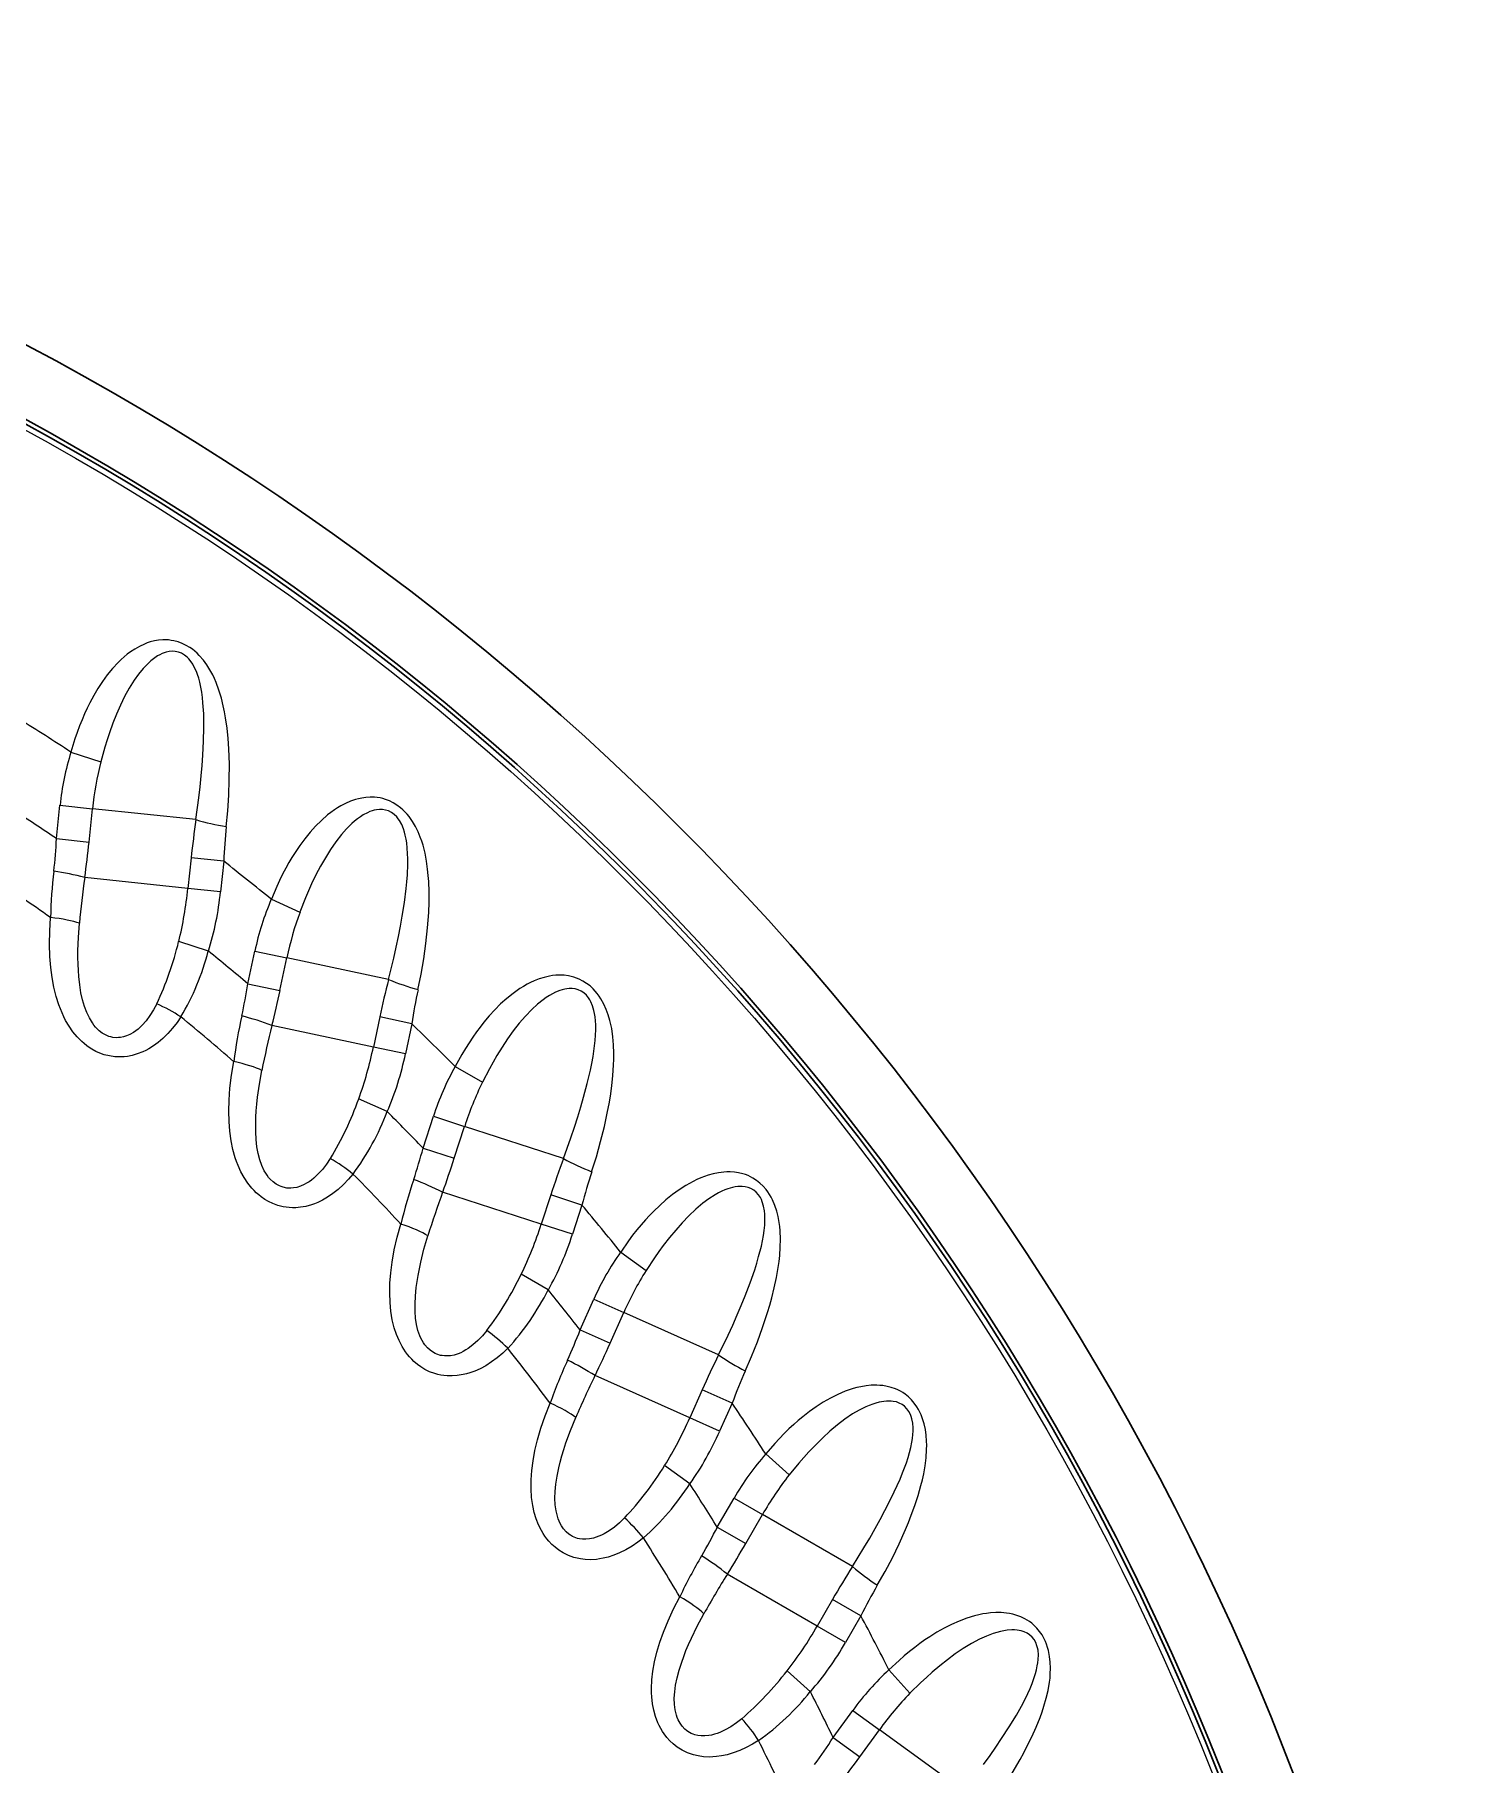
# Model space of a CAD drawing. Extents: x 0 to 297, y 0 to 535.
# Drawn here: x 174.02 to 191.98, y 513.21 to 534.83 of the extents above; entities that cross this region are included whole.
import ezdxf

# ---------------------------------------------------------------- set-up
doc = ezdxf.new("R2010")
doc.units = 0

msp = doc.modelspace()

# ---------------------------------------------------------------- linework, layer by layer
at = {"color": 7, "lineweight": 13, "ltscale": 0.009814}
for p, q in [((174.474, 525.863), (174.847, 525.742)), ((179.28, 521.932), (179.62, 521.736)), ((181.349, 519.612), (181.666, 519.381)), ((184.705, 514.388), (184.967, 514.097))]:
    msp.add_line(p, q, dxfattribs=at)
at = {"color": 7, "lineweight": 13, "ltscale": 0.010461}
for p, q in [((174.293, 524.782), (174.336, 525.198)), ((174.7, 524.739), (174.744, 525.155)), ((176.687, 522.967), (176.774, 523.376)), ((177.088, 522.882), (177.175, 523.291)), ((179.268, 520.786), (179.397, 521.183)), ((182.913, 515.969), (183.123, 516.331))]:
    msp.add_line(p, q, dxfattribs=at)
at = {"color": 7, "lineweight": 13, "ltscale": 0.010249}
for p, q in [((174.336, 525.198), (174.744, 525.155)), ((174.293, 524.782), (174.7, 524.739)), ((176.384, 524.498), (175.976, 524.541)), ((176.774, 523.376), (177.175, 523.291)), ((176.687, 522.967), (177.088, 522.882)), ((178.657, 522.091), (178.256, 522.176)), ((179.007, 521.31), (179.397, 521.183)), ((178.878, 520.912), (179.268, 520.786)), ((180.865, 520.2), (180.475, 520.327)), ((180.746, 519.835), (180.356, 519.961)), ((181.012, 519.022), (181.387, 518.855)), ((180.842, 518.639), (181.217, 518.473)), ((182.744, 517.724), (182.369, 517.89)), ((182.558, 516.174), (182.913, 515.969)), ((184.161, 514.732), (183.806, 514.937)), ((184.253, 513.881), (184.585, 513.64)), ((184.007, 513.542), (184.339, 513.301))]:
    msp.add_line(p, q, dxfattribs=at)
at = {"color": 7, "lineweight": 13, "ltscale": 0.032487}
for p, q in [((176.036, 525.019), (174.744, 525.155)), ((178.446, 523.021), (177.175, 523.291)), ((182.574, 518.326), (181.387, 518.855))]:
    msp.add_line(p, q, dxfattribs=at)
at = {"color": 7, "lineweight": 13, "ltscale": 0.009606}
for p, q in [((175.976, 524.541), (175.936, 524.159)), ((178.737, 522.467), (178.657, 522.091)), ((184.354, 515.064), (184.161, 514.732))]:
    msp.add_line(p, q, dxfattribs=at)
at = {"color": 7, "lineweight": 13, "ltscale": 0.009608}
for p, q in [((176.384, 524.498), (176.344, 524.116)), ((178.336, 522.552), (178.256, 522.176)), ((183.999, 515.269), (183.806, 514.937))]:
    msp.add_line(p, q, dxfattribs=at)
at = {"color": 7, "lineweight": 13, "ltscale": 0.032425}
for p, q in [((175.936, 524.159), (174.646, 524.295)), ((178.256, 522.176), (176.987, 522.446)), ((180.356, 519.961), (179.122, 520.362)), ((182.213, 517.539), (181.028, 518.067)), ((183.806, 514.937), (182.683, 515.585))]:
    msp.add_line(p, q, dxfattribs=at)
at = {"color": 7, "lineweight": 13, "ltscale": 0.01025}
for p, q in [((176.344, 524.116), (175.936, 524.159)), ((178.737, 522.467), (178.336, 522.552)), ((182.587, 517.373), (182.213, 517.539)), ((182.768, 516.536), (183.123, 516.331)), ((184.354, 515.064), (183.999, 515.269))]:
    msp.add_line(p, q, dxfattribs=at)
at = {"color": 7, "lineweight": 13, "ltscale": 0.009813}
for p, q in [((176.98, 524.024), (177.338, 523.864)), ((183.164, 517.088), (183.455, 516.826))]:
    msp.add_line(p, q, dxfattribs=at)
at = {"color": 7, "lineweight": 13, "ltscale": 0.009748}
for p, q in [((176.192, 523.375), (175.821, 523.494)), ((178.429, 521.369), (178.072, 521.527)), ((180.444, 519.141), (180.105, 519.335)), ((182.214, 516.714), (181.898, 516.943))]:
    msp.add_line(p, q, dxfattribs=at)
at = {"color": 7, "lineweight": 13, "ltscale": 0.010462}
for p, q in [((178.878, 520.912), (179.007, 521.31)), ((180.842, 518.639), (181.012, 519.022)), ((181.217, 518.473), (181.387, 518.855)), ((182.558, 516.174), (182.768, 516.536)), ((184.007, 513.542), (184.253, 513.881)), ((184.339, 513.301), (184.585, 513.64))]:
    msp.add_line(p, q, dxfattribs=at)
at = {"color": 7, "lineweight": 13, "ltscale": 0.032486}
for p, q in [((180.633, 520.782), (179.397, 521.183)), ((184.248, 515.682), (183.123, 516.331))]:
    msp.add_line(p, q, dxfattribs=at)
at = {"color": 7, "lineweight": 13, "ltscale": 0.009607}
for p, q in [((180.475, 520.327), (180.356, 519.961)), ((180.865, 520.2), (180.746, 519.835)), ((182.369, 517.89), (182.213, 517.539)), ((182.744, 517.724), (182.587, 517.373))]:
    msp.add_line(p, q, dxfattribs=at)
at = {"color": 7, "lineweight": 13, "ltscale": 0.009749}
msp.add_line((183.722, 514.116), (183.431, 514.376), dxfattribs=at)
at = {"color": 7, "lineweight": 13, "ltscale": 0.032488}
msp.add_line((185.636, 512.876), (184.585, 513.64), dxfattribs=at)
at = {"color": 7, "lineweight": 13}
for points in [[(176.416, 524.931), (176.435, 525.127), (176.448, 525.323), (176.454, 525.517), (176.455, 525.711), (176.452, 525.807), (176.448, 525.904), (176.439, 526.033), (176.426, 526.162), (176.408, 526.291), (176.395, 526.365), (176.379, 526.44), (176.355, 526.538), (176.325, 526.636), (176.29, 526.733), (176.269, 526.782), (176.246, 526.83), (176.212, 526.893), (176.173, 526.955), (176.13, 527.014), (176.079, 527.071), (176.051, 527.099), (176.021, 527.125), (175.992, 527.149), (175.961, 527.17), (175.914, 527.198), (175.865, 527.222), (175.814, 527.241), (175.762, 527.254), (175.728, 527.26), (175.693, 527.265), (175.659, 527.266), (175.624, 527.266), (175.57, 527.262), (175.517, 527.253), (175.466, 527.24), (175.428, 527.228), (175.392, 527.213), (175.331, 527.185), (175.273, 527.152), (175.217, 527.115), (175.178, 527.086), (175.141, 527.056), (175.101, 527.021), (175.063, 526.984), (174.993, 526.909), (174.928, 526.83), (174.867, 526.746), (174.811, 526.659), (174.758, 526.57), (174.709, 526.478), (174.676, 526.411), (174.645, 526.343), (174.612, 526.267), (174.582, 526.19), (174.552, 526.109), (174.524, 526.028), (174.474, 525.863)], [(176.036, 525.019), (176.074, 525.29), (176.09, 525.429), (176.104, 525.567), (176.115, 525.696), (176.124, 525.823), (176.133, 525.998), (176.137, 526.171), (176.136, 526.257), (176.134, 526.343), (176.125, 526.478), (176.118, 526.545), (176.109, 526.611), (176.098, 526.676), (176.084, 526.739), (176.071, 526.787), (176.056, 526.833), (176.042, 526.872), (176.025, 526.909), (175.997, 526.961), (175.964, 527.009), (175.946, 527.031), (175.926, 527.051), (175.892, 527.077), (175.856, 527.099), (175.818, 527.114), (175.778, 527.122), (175.74, 527.124), (175.702, 527.121), (175.664, 527.113), (175.638, 527.105), (175.614, 527.095), (175.584, 527.081), (175.556, 527.065), (175.505, 527.031), (175.473, 527.005), (175.442, 526.977), (175.408, 526.944), (175.376, 526.909), (175.318, 526.838), (175.263, 526.761), (175.202, 526.663), (175.145, 526.558), (175.092, 526.45), (175.043, 526.338), (174.997, 526.224), (174.955, 526.106), (174.926, 526.017), (174.898, 525.926), (174.847, 525.742)], [(178.814, 522.893), (178.853, 523.087), (178.886, 523.28), (178.913, 523.472), (178.934, 523.665), (178.942, 523.761), (178.948, 523.858), (178.952, 523.987), (178.953, 524.117), (178.948, 524.247), (178.943, 524.322), (178.935, 524.398), (178.921, 524.498), (178.902, 524.599), (178.877, 524.699), (178.861, 524.749), (178.843, 524.8), (178.816, 524.866), (178.784, 524.932), (178.747, 524.995), (178.703, 525.057), (178.678, 525.088), (178.651, 525.117), (178.624, 525.143), (178.595, 525.168), (178.551, 525.201), (178.505, 525.23), (178.457, 525.253), (178.407, 525.272), (178.373, 525.282), (178.339, 525.29), (178.305, 525.295), (178.271, 525.299), (178.217, 525.3), (178.163, 525.297), (178.111, 525.289), (178.072, 525.281), (178.034, 525.271), (177.97, 525.249), (177.909, 525.222), (177.849, 525.191), (177.808, 525.166), (177.768, 525.14), (177.725, 525.109), (177.683, 525.077), (177.606, 525.01), (177.533, 524.937), (177.464, 524.861), (177.398, 524.78), (177.336, 524.697), (177.278, 524.61), (177.238, 524.547), (177.2, 524.483), (177.16, 524.411), (177.121, 524.338), (177.083, 524.26), (177.047, 524.182), (176.98, 524.024)], [(178.446, 523.021), (178.511, 523.287), (178.542, 523.423), (178.57, 523.559), (178.595, 523.685), (178.617, 523.811), (178.644, 523.984), (178.666, 524.156), (178.674, 524.242), (178.681, 524.327), (178.686, 524.463), (178.686, 524.53), (178.684, 524.596), (178.68, 524.662), (178.673, 524.727), (178.665, 524.775), (178.655, 524.823), (178.645, 524.863), (178.632, 524.902), (178.61, 524.957), (178.582, 525.008), (178.566, 525.031), (178.548, 525.053), (178.518, 525.083), (178.484, 525.108), (178.447, 525.127), (178.409, 525.139), (178.371, 525.146), (178.332, 525.146), (178.294, 525.142), (178.268, 525.137), (178.242, 525.13), (178.211, 525.119), (178.181, 525.106), (178.128, 525.077), (178.093, 525.055), (178.059, 525.03), (178.022, 525.001), (177.987, 524.97), (177.921, 524.905), (177.859, 524.834), (177.787, 524.743), (177.72, 524.645), (177.656, 524.543), (177.595, 524.437), (177.538, 524.327), (177.484, 524.215), (177.446, 524.129), (177.408, 524.042), (177.338, 523.864)], [(175.848, 522.553), (175.8, 522.482), (175.745, 522.411), (175.685, 522.343), (175.624, 522.283), (175.563, 522.232), (175.505, 522.189), (175.449, 522.155), (175.41, 522.134), (175.372, 522.116), (175.303, 522.089), (175.239, 522.071), (175.18, 522.059), (175.138, 522.054), (175.099, 522.052), (175.061, 522.052), (175.024, 522.054), (174.954, 522.064), (174.888, 522.08), (174.835, 522.099), (174.784, 522.122), (174.736, 522.148), (174.703, 522.169), (174.671, 522.192), (174.639, 522.218), (174.608, 522.245), (174.551, 522.302), (174.499, 522.365), (174.451, 522.435), (174.407, 522.509), (174.384, 522.555), (174.362, 522.602), (174.323, 522.702), (174.289, 522.809), (174.26, 522.923), (174.238, 523.044), (174.221, 523.172), (174.21, 523.308), (174.206, 523.461), (174.208, 523.624), (174.218, 523.795)], [(175.546, 522.716), (175.507, 522.642), (175.462, 522.569), (175.414, 522.504), (175.366, 522.45), (175.339, 522.423), (175.314, 522.4), (175.284, 522.377), (175.257, 522.358), (175.21, 522.332), (175.168, 522.314), (175.129, 522.302), (175.093, 522.295), (175.067, 522.293), (175.043, 522.292), (174.997, 522.297), (174.973, 522.302), (174.949, 522.309), (174.905, 522.327), (174.864, 522.351), (174.827, 522.38), (174.804, 522.401), (174.782, 522.424), (174.761, 522.45), (174.741, 522.478), (174.704, 522.539), (174.672, 522.607), (174.643, 522.682), (174.619, 522.764), (174.599, 522.854), (174.583, 522.952), (174.571, 523.058), (174.566, 523.133), (174.562, 523.212), (174.561, 523.295), (174.561, 523.382), (174.567, 523.546), (174.58, 523.723)], [(180.986, 520.616), (181.045, 520.805), (181.098, 520.993), (181.145, 521.182), (181.186, 521.371), (181.204, 521.466), (181.22, 521.562), (181.238, 521.69), (181.252, 521.819), (181.261, 521.948), (181.263, 522.024), (181.264, 522.1), (181.26, 522.202), (181.252, 522.304), (181.237, 522.406), (181.227, 522.458), (181.214, 522.509), (181.194, 522.578), (181.169, 522.647), (181.139, 522.713), (181.101, 522.78), (181.08, 522.813), (181.056, 522.845), (181.032, 522.874), (181.006, 522.902), (180.966, 522.939), (180.923, 522.972), (180.877, 523.001), (180.83, 523.025), (180.797, 523.038), (180.764, 523.05), (180.731, 523.059), (180.697, 523.066), (180.643, 523.073), (180.59, 523.075), (180.537, 523.073), (180.497, 523.069), (180.458, 523.062), (180.393, 523.047), (180.329, 523.027), (180.267, 523.002), (180.223, 522.982), (180.18, 522.96), (180.134, 522.934), (180.089, 522.906), (180.005, 522.847), (179.925, 522.783), (179.848, 522.714), (179.775, 522.641), (179.705, 522.565), (179.637, 522.485), (179.591, 522.426), (179.547, 522.366), (179.499, 522.298), (179.453, 522.23), (179.407, 522.157), (179.363, 522.083), (179.28, 521.932)], [(180.633, 520.782), (180.726, 521.039), (180.771, 521.172), (180.813, 521.304), (180.85, 521.427), (180.886, 521.55), (180.931, 521.719), (180.97, 521.888), (180.988, 521.972), (181.003, 522.056), (181.023, 522.191), (181.03, 522.257), (181.035, 522.323), (181.037, 522.389), (181.037, 522.454), (181.034, 522.504), (181.029, 522.552), (181.023, 522.593), (181.015, 522.633), (180.998, 522.69), (180.976, 522.743), (180.962, 522.768), (180.947, 522.792), (180.92, 522.825), (180.889, 522.853), (180.855, 522.876), (180.818, 522.893), (180.781, 522.903), (180.742, 522.907), (180.704, 522.907), (180.677, 522.905), (180.651, 522.9), (180.619, 522.893), (180.588, 522.883), (180.532, 522.86), (180.495, 522.842), (180.458, 522.821), (180.419, 522.796), (180.38, 522.768), (180.308, 522.71), (180.239, 522.647), (180.158, 522.563), (180.081, 522.473), (180.006, 522.378), (179.935, 522.279), (179.867, 522.176), (179.802, 522.07), (179.754, 521.988), (179.708, 521.905), (179.62, 521.736)], [(178.001, 520.588), (177.945, 520.522), (177.883, 520.457), (177.817, 520.396), (177.749, 520.343), (177.684, 520.298), (177.621, 520.262), (177.562, 520.234), (177.521, 520.217), (177.482, 520.203), (177.41, 520.183), (177.345, 520.172), (177.285, 520.167), (177.243, 520.166), (177.203, 520.168), (177.165, 520.172), (177.129, 520.178), (177.06, 520.195), (176.997, 520.218), (176.945, 520.243), (176.898, 520.271), (176.853, 520.302), (176.822, 520.326), (176.792, 520.352), (176.763, 520.381), (176.735, 520.411), (176.684, 520.474), (176.639, 520.543), (176.599, 520.616), (176.563, 520.695), (176.545, 520.743), (176.528, 520.792), (176.499, 520.896), (176.476, 521.005), (176.46, 521.122), (176.451, 521.245), (176.447, 521.374), (176.451, 521.51), (176.462, 521.663), (176.482, 521.824), (176.51, 521.993)], [(177.717, 520.782), (177.67, 520.712), (177.618, 520.645), (177.563, 520.585), (177.51, 520.536), (177.481, 520.512), (177.453, 520.492), (177.421, 520.472), (177.392, 520.456), (177.343, 520.435), (177.299, 520.421), (177.259, 520.414), (177.223, 520.411), (177.197, 520.411), (177.173, 520.413), (177.128, 520.422), (177.104, 520.43), (177.081, 520.439), (177.039, 520.462), (177.001, 520.49), (176.967, 520.523), (176.946, 520.546), (176.927, 520.572), (176.909, 520.6), (176.892, 520.629), (176.861, 520.693), (176.836, 520.764), (176.816, 520.843), (176.8, 520.927), (176.79, 521.018), (176.784, 521.117), (176.784, 521.224), (176.786, 521.299), (176.791, 521.378), (176.798, 521.461), (176.807, 521.547), (176.83, 521.71), (176.861, 521.884)], [(182.908, 518.125), (182.986, 518.306), (183.059, 518.488), (183.125, 518.671), (183.186, 518.855), (183.213, 518.947), (183.239, 519.041), (183.27, 519.166), (183.298, 519.293), (183.32, 519.421), (183.331, 519.496), (183.339, 519.571), (183.346, 519.673), (183.348, 519.775), (183.344, 519.878), (183.34, 519.931), (183.333, 519.984), (183.32, 520.055), (183.302, 520.125), (183.279, 520.194), (183.249, 520.265), (183.231, 520.3), (183.21, 520.334), (183.189, 520.366), (183.167, 520.396), (183.131, 520.437), (183.091, 520.474), (183.049, 520.508), (183.004, 520.537), (182.973, 520.553), (182.942, 520.568), (182.909, 520.581), (182.876, 520.591), (182.824, 520.604), (182.771, 520.611), (182.718, 520.615), (182.678, 520.615), (182.639, 520.613), (182.572, 520.604), (182.507, 520.591), (182.442, 520.573), (182.396, 520.557), (182.351, 520.54), (182.303, 520.519), (182.255, 520.496), (182.166, 520.446), (182.079, 520.391), (181.996, 520.33), (181.915, 520.265), (181.837, 520.196), (181.762, 520.124), (181.71, 520.07), (181.659, 520.015), (181.605, 519.953), (181.552, 519.89), (181.499, 519.822), (181.447, 519.753), (181.349, 519.612)], [(182.574, 518.326), (182.693, 518.573), (182.752, 518.7), (182.808, 518.827), (182.858, 518.945), (182.906, 519.064), (182.968, 519.228), (183.025, 519.391), (183.051, 519.473), (183.075, 519.555), (183.109, 519.687), (183.123, 519.752), (183.135, 519.818), (183.144, 519.883), (183.151, 519.948), (183.153, 519.997), (183.153, 520.046), (183.152, 520.087), (183.147, 520.128), (183.137, 520.186), (183.12, 520.241), (183.109, 520.268), (183.096, 520.293), (183.073, 520.328), (183.045, 520.36), (183.014, 520.386), (182.978, 520.406), (182.943, 520.42), (182.905, 520.429), (182.867, 520.433), (182.84, 520.433), (182.813, 520.432), (182.781, 520.427), (182.749, 520.421), (182.691, 520.404), (182.652, 520.389), (182.614, 520.372), (182.572, 520.351), (182.53, 520.328), (182.453, 520.278), (182.377, 520.222), (182.288, 520.147), (182.201, 520.066), (182.118, 519.979), (182.037, 519.888), (181.958, 519.793), (181.882, 519.694), (181.826, 519.618), (181.772, 519.541), (181.666, 519.381)], [(179.936, 518.409), (179.874, 518.349), (179.805, 518.291), (179.733, 518.238), (179.661, 518.191), (179.591, 518.154), (179.525, 518.124), (179.463, 518.102), (179.42, 518.09), (179.38, 518.08), (179.306, 518.068), (179.24, 518.064), (179.18, 518.065), (179.138, 518.069), (179.099, 518.075), (179.061, 518.083), (179.026, 518.092), (178.96, 518.116), (178.899, 518.146), (178.85, 518.176), (178.806, 518.208), (178.764, 518.244), (178.736, 518.272), (178.709, 518.301), (178.683, 518.332), (178.659, 518.365), (178.615, 518.433), (178.577, 518.506), (178.545, 518.583), (178.517, 518.666), (178.504, 518.715), (178.493, 518.766), (178.475, 518.872), (178.464, 518.983), (178.46, 519.101), (178.463, 519.224), (178.473, 519.353), (178.491, 519.488), (178.518, 519.639), (178.554, 519.797), (178.6, 519.962)], [(179.674, 518.631), (179.62, 518.567), (179.561, 518.505), (179.501, 518.451), (179.443, 518.408), (179.411, 518.388), (179.381, 518.371), (179.348, 518.354), (179.317, 518.341), (179.266, 518.325), (179.221, 518.316), (179.18, 518.313), (179.144, 518.314), (179.118, 518.317), (179.094, 518.321), (179.051, 518.335), (179.027, 518.345), (179.006, 518.357), (178.966, 518.384), (178.932, 518.416), (178.901, 518.452), (178.883, 518.478), (178.867, 518.505), (178.851, 518.534), (178.837, 518.566), (178.814, 518.633), (178.796, 518.706), (178.784, 518.786), (178.778, 518.871), (178.777, 518.963), (178.781, 519.062), (178.792, 519.169), (178.802, 519.243), (178.815, 519.32), (178.831, 519.402), (178.849, 519.488), (178.889, 519.647), (178.938, 519.817)], [(184.559, 515.446), (184.656, 515.618), (184.747, 515.791), (184.832, 515.966), (184.911, 516.143), (184.949, 516.232), (184.984, 516.322), (185.028, 516.444), (185.069, 516.567), (185.104, 516.692), (185.123, 516.765), (185.139, 516.84), (185.157, 516.94), (185.169, 517.041), (185.176, 517.144), (185.177, 517.197), (185.176, 517.25), (185.17, 517.322), (185.16, 517.394), (185.144, 517.466), (185.122, 517.539), (185.107, 517.576), (185.091, 517.612), (185.073, 517.645), (185.054, 517.678), (185.022, 517.722), (184.987, 517.764), (184.948, 517.801), (184.907, 517.835), (184.878, 517.855), (184.848, 517.872), (184.817, 517.888), (184.785, 517.902), (184.734, 517.92), (184.683, 517.933), (184.63, 517.942), (184.591, 517.946), (184.551, 517.948), (184.484, 517.947), (184.418, 517.941), (184.351, 517.929), (184.304, 517.919), (184.258, 517.906), (184.207, 517.89), (184.158, 517.872), (184.064, 517.832), (183.972, 517.786), (183.882, 517.735), (183.795, 517.679), (183.711, 517.618), (183.628, 517.554), (183.571, 517.506), (183.515, 517.457), (183.454, 517.401), (183.395, 517.343), (183.335, 517.281), (183.276, 517.218), (183.164, 517.088)], [(181.633, 516.039), (181.565, 515.986), (181.491, 515.936), (181.413, 515.89), (181.336, 515.852), (181.263, 515.822), (181.194, 515.799), (181.131, 515.784), (181.086, 515.776), (181.045, 515.77), (180.971, 515.766), (180.905, 515.769), (180.845, 515.776), (180.804, 515.784), (180.765, 515.794), (180.729, 515.806), (180.695, 515.82), (180.631, 515.85), (180.574, 515.886), (180.529, 515.921), (180.488, 515.958), (180.451, 515.998), (180.425, 516.028), (180.402, 516.06), (180.379, 516.094), (180.358, 516.129), (180.322, 516.201), (180.292, 516.278), (180.267, 516.358), (180.249, 516.443), (180.241, 516.493), (180.235, 516.545), (180.228, 516.652), (180.229, 516.764), (180.237, 516.882), (180.253, 517.004), (180.277, 517.131), (180.309, 517.263), (180.352, 517.411), (180.404, 517.564), (180.467, 517.724)], [(184.248, 515.682), (184.392, 515.914), (184.464, 516.034), (184.533, 516.155), (184.595, 516.268), (184.655, 516.38), (184.734, 516.536), (184.808, 516.693), (184.843, 516.772), (184.875, 516.851), (184.922, 516.978), (184.943, 517.042), (184.962, 517.106), (184.978, 517.17), (184.991, 517.234), (184.999, 517.282), (185.004, 517.331), (185.006, 517.372), (185.006, 517.413), (185.002, 517.472), (184.991, 517.529), (184.983, 517.556), (184.973, 517.582), (184.954, 517.62), (184.929, 517.654), (184.9, 517.684), (184.868, 517.708), (184.833, 517.725), (184.797, 517.738), (184.759, 517.746), (184.733, 517.749), (184.706, 517.75), (184.673, 517.749), (184.641, 517.746), (184.581, 517.735), (184.541, 517.725), (184.501, 517.712), (184.457, 517.696), (184.414, 517.677), (184.331, 517.635), (184.25, 517.588), (184.154, 517.522), (184.059, 517.451), (183.967, 517.373), (183.877, 517.291), (183.789, 517.204), (183.703, 517.114), (183.639, 517.044), (183.577, 516.973), (183.455, 516.826)], [(181.396, 516.288), (181.336, 516.229), (181.27, 516.174), (181.204, 516.127), (181.142, 516.09), (181.109, 516.073), (181.077, 516.059), (181.042, 516.046), (181.01, 516.037), (180.958, 516.026), (180.912, 516.022), (180.871, 516.023), (180.835, 516.028), (180.81, 516.033), (180.787, 516.04), (180.745, 516.058), (180.723, 516.071), (180.702, 516.085), (180.666, 516.116), (180.635, 516.151), (180.608, 516.19), (180.593, 516.218), (180.58, 516.246), (180.567, 516.278), (180.557, 516.31), (180.541, 516.379), (180.531, 516.454), (180.527, 516.534), (180.529, 516.62), (180.538, 516.712), (180.553, 516.81), (180.575, 516.914), (180.593, 516.987), (180.614, 517.063), (180.638, 517.143), (180.665, 517.226), (180.721, 517.38), (180.788, 517.544)], [(183.073, 513.505), (182.999, 513.46), (182.92, 513.417), (182.839, 513.38), (182.758, 513.35), (182.682, 513.328), (182.611, 513.312), (182.547, 513.304), (182.502, 513.3), (182.46, 513.299), (182.386, 513.303), (182.32, 513.312), (182.262, 513.326), (182.222, 513.338), (182.184, 513.352), (182.15, 513.368), (182.117, 513.385), (182.057, 513.422), (182.004, 513.464), (181.963, 513.503), (181.926, 513.544), (181.893, 513.587), (181.871, 513.62), (181.85, 513.654), (181.832, 513.691), (181.814, 513.728), (181.786, 513.804), (181.764, 513.883), (181.748, 513.965), (181.739, 514.052), (181.736, 514.102), (181.735, 514.155), (181.74, 514.262), (181.752, 514.373), (181.773, 514.489), (181.802, 514.609), (181.839, 514.733), (181.884, 514.861), (181.942, 515.003), (182.01, 515.15), (182.089, 515.302)], [(182.863, 513.777), (182.797, 513.725), (182.727, 513.677), (182.656, 513.637), (182.59, 513.607), (182.555, 513.594), (182.522, 513.583), (182.486, 513.574), (182.453, 513.568), (182.4, 513.563), (182.354, 513.563), (182.314, 513.569), (182.278, 513.577), (182.254, 513.585), (182.232, 513.595), (182.191, 513.617), (182.171, 513.632), (182.152, 513.648), (182.119, 513.683), (182.092, 513.721), (182.07, 513.763), (182.057, 513.791), (182.047, 513.821), (182.038, 513.854), (182.031, 513.887), (182.022, 513.957), (182.02, 514.033), (182.025, 514.113), (182.036, 514.198), (182.054, 514.289), (182.079, 514.385), (182.112, 514.486), (182.137, 514.557), (182.166, 514.63), (182.199, 514.707), (182.234, 514.786), (182.306, 514.934), (182.39, 515.09)], [(186.247, 513.098), (186.344, 513.266), (186.39, 513.351), (186.435, 513.437), (186.492, 513.553), (186.545, 513.671), (186.594, 513.792), (186.619, 513.863), (186.643, 513.935), (186.671, 514.033), (186.695, 514.132), (186.712, 514.234), (186.719, 514.286), (186.723, 514.34), (186.725, 514.411), (186.722, 514.484), (186.714, 514.557), (186.699, 514.632), (186.689, 514.67), (186.676, 514.708), (186.662, 514.743), (186.646, 514.777), (186.619, 514.825), (186.589, 514.87), (186.554, 514.911), (186.517, 514.949), (186.49, 514.971), (186.462, 514.992), (186.433, 515.011), (186.403, 515.028), (186.354, 515.052), (186.304, 515.07), (186.253, 515.085), (186.214, 515.093), (186.175, 515.099), (186.108, 515.105), (186.041, 515.105), (185.974, 515.101), (185.926, 515.095), (185.879, 515.088), (185.827, 515.077), (185.775, 515.064), (185.678, 515.034), (185.582, 514.998), (185.487, 514.956), (185.395, 514.91), (185.304, 514.858), (185.216, 514.803), (185.154, 514.762), (185.092, 514.718), (185.027, 514.669), (184.962, 514.618), (184.896, 514.563), (184.831, 514.506), (184.705, 514.388)], [(185.888, 513.205), (185.969, 513.317), (186.043, 513.423), (186.114, 513.529), (186.209, 513.676), (186.299, 513.824), (186.342, 513.899), (186.382, 513.974), (186.442, 514.095), (186.47, 514.157), (186.495, 514.218), (186.518, 514.28), (186.537, 514.342), (186.55, 514.39), (186.56, 514.438), (186.567, 514.478), (186.572, 514.519), (186.573, 514.578), (186.569, 514.636), (186.563, 514.664), (186.556, 514.691), (186.541, 514.731), (186.52, 514.767), (186.494, 514.799), (186.464, 514.826), (186.432, 514.847), (186.397, 514.864), (186.36, 514.876), (186.334, 514.882), (186.308, 514.885), (186.275, 514.888), (186.243, 514.888), (186.182, 514.884), (186.141, 514.878), (186.1, 514.869), (186.055, 514.857), (186.01, 514.843), (185.923, 514.811), (185.838, 514.771), (185.735, 514.717), (185.633, 514.655), (185.534, 514.588), (185.435, 514.515), (185.339, 514.439), (185.244, 514.358), (185.173, 514.295), (185.104, 514.231), (184.967, 514.097)]]:
    msp.add_lwpolyline(points, dxfattribs=at)
at = {"color": 7, "lineweight": 30}
for radius in [33.8, 32.975, 32.925]:
    msp.add_circle((158.177, 501.034), radius, dxfattribs=at)
at = {"color": 7, "lineweight": 13}
msp.add_circle((158.177, 501.034), 32.857, dxfattribs=at)
for centre, radius, start, end in [((158.177, 501.034), 29.699, 56.721, 58.1905), ((177.609, 524.872), 3.288, 162.4557, 174.3125), ((178.783, 524.753), 4.059, 165.8928, 174.3097), ((158.177, 501.034), 28.699, 55.8384, 57.1174), ((187.55, 523.326), 11.637, 171.6352, 174.0076), ((176.921, 527.995), 3.105, 253.441, 260.6382), ((182.266, 524.279), 5.886, 173.6403, 177.8616), ((167.134, 525.169), 7.17, 353.634, 356.9004), ((161.336, 526.144), 13.438, 352.0912, 353.9999), ((158.177, 501.034), 29.699, 50.721, 52.1905), ((158.177, 501.034), 27.845, 54.8242, 56.6076), ((181.247, 523.595), 7.032, 173.6321, 178.37), ((173.667, 520.484), 3.935, 75.584, 81.3436), ((185.74, 522.713), 11.206, 171.8878, 174.831), ((171.216, 524.628), 4.743, 346.1694, 354.3244), ((172.643, 524.482), 3.719, 342.672, 354.3495), ((179.994, 522.71), 3.288, 156.4556, 168.3125), ((181.149, 522.469), 4.058, 159.8928, 168.3097), ((171.91, 524.434), 4.022, 334.7087, 346.4902), ((173.119, 524.173), 3.174, 329.3212, 345.4463), ((158.177, 501.034), 28.699, 49.8384, 51.1174), ((169.607, 524.101), 7.17, 347.634, 350.9004), ((189.718, 520.134), 11.636, 165.6351, 168.0078), ((179.637, 525.888), 3.105, 247.441, 254.6382), ((163.944, 525.676), 13.438, 346.0912, 347.9999), ((184.564, 521.633), 5.886, 167.6403, 171.8616), ((174.794, 520.961), 1.909, 56.4884, 66.8102), ((158.177, 501.034), 27.845, 48.8242, 50.6076), ((183.479, 521.059), 7.032, 167.6321, 172.37), ((175.614, 518.753), 3.94, 69.5932, 75.3455), ((187.855, 519.713), 11.206, 165.8879, 168.831), ((158.177, 501.034), 29.699, 44.721, 46.1905), ((173.612, 523.136), 4.742, 340.1692, 348.3247), ((175.015, 522.842), 3.719, 336.6718, 348.3498), ((182.14, 520.311), 3.288, 150.4556, 162.3125), ((183.264, 519.95), 4.058, 153.8927, 162.3097), ((174.281, 522.87), 4.022, 328.7087, 340.4902), ((175.456, 522.484), 3.174, 323.3212, 339.4463), ((158.177, 501.034), 28.699, 43.8384, 45.1174), ((171.956, 522.78), 7.17, 341.634, 344.9004), ((176.786, 519.115), 1.909, 50.4884, 60.8102), ((158.177, 501.034), 27.845, 42.8242, 44.6076), ((166.488, 524.938), 13.438, 340.0912, 341.9999), ((191.543, 516.732), 11.637, 159.6352, 162.0076), ((182.117, 523.509), 3.105, 241.441, 248.6382), ((186.573, 518.762), 5.886, 161.6403, 165.8616), ((185.434, 518.305), 7.032, 161.6321, 166.37), ((177.37, 516.833), 3.94, 63.5932, 69.3455), ((189.645, 516.509), 11.206, 159.8878, 162.831), ((158.177, 501.034), 29.699, 38.721, 40.1905), ((175.837, 521.401), 4.742, 334.1691, 342.3248), ((177.202, 520.962), 3.719, 330.6717, 342.3498), ((184.024, 517.701), 3.288, 144.4555, 156.3125), ((176.475, 521.068), 4.022, 322.7087, 334.4901), ((185.104, 517.224), 4.058, 147.8927, 156.3097), ((177.603, 520.56), 3.174, 317.3212, 333.4463), ((158.177, 501.034), 28.699, 37.8384, 39.1174), ((178.574, 517.071), 1.909, 44.4884, 54.8102), ((174.153, 521.22), 7.17, 335.634, 338.9004), ((168.941, 523.938), 13.438, 334.0912, 335.9999), ((158.177, 501.034), 27.845, 36.8242, 38.6076), ((187.09, 515.361), 7.032, 155.6321, 160.37), ((178.917, 514.741), 3.94, 57.5932, 63.3455), ((193, 513.159), 11.636, 153.6351, 156.0078), ((184.335, 520.883), 3.105, 235.441, 242.6382), ((191.09, 513.135), 11.206, 153.8879, 156.831), ((188.27, 515.697), 5.886, 155.6403, 159.8616), ((158.177, 501.034), 29.699, 32.7211, 34.1905), ((177.869, 519.444), 4.743, 328.1694, 336.3245), ((179.181, 518.865), 3.719, 324.672, 336.3495), ((178.469, 519.045), 4.022, 316.7087, 328.4902), ((185.625, 514.908), 3.288, 138.4557, 150.3125), ((179.538, 518.423), 3.174, 311.3212, 327.4463), ((158.177, 501.034), 28.699, 31.8384, 33.1174), ((186.648, 514.321), 4.058, 141.8927, 150.3097), ((180.139, 514.851), 1.909, 38.4884, 48.8102), ((158.177, 501.034), 27.845, 30.8242, 32.6076), ((176.176, 519.44), 7.17, 329.634, 332.9004), ((171.276, 522.688), 13.438, 328.0912, 329.9999), ((188.429, 512.261), 7.032, 149.6321, 154.37), ((180.236, 512.498), 3.94, 51.5932, 57.3455), ((194.078, 509.452), 11.637, 147.6352, 150.0076), ((186.267, 518.04), 3.105, 229.441, 236.6382), ((192.175, 509.628), 11.206, 147.8878, 150.831), ((189.638, 512.471), 5.886, 149.6403, 153.8616), ((158.177, 501.034), 29.699, 26.7211, 28.1905), ((179.686, 517.285), 4.743, 322.1694, 330.3245), ((180.929, 516.571), 3.719, 318.6721, 330.3496), ((180.239, 516.826), 4.023, 310.7194, 322.4976), ((186.924, 511.963), 3.288, 132.4557, 144.3125), ((181.239, 516.095), 3.174, 305.3212, 321.4463), ((158.177, 501.034), 28.699, 25.8384, 27.1174), ((187.881, 511.272), 4.058, 135.8928, 144.3097), ((181.463, 512.48), 1.909, 32.4884, 42.8102), ((158.177, 501.034), 27.845, 24.8242, 26.6076), ((178.001, 517.458), 7.17, 323.634, 326.9004), ((173.468, 521.2), 13.438, 322.0912, 323.9999)]:
    msp.add_arc(centre, radius, start, end, dxfattribs=at)
for centre, major_axis in [((174.157, 523.707), (0.498, -0.041)), ((176.439, 521.913), (0.491, -0.093)), ((178.522, 519.889), (0.479, -0.144)), ((180.381, 517.66), (0.461, -0.193)), ((181.997, 515.248), (0.439, -0.24))]:
    msp.add_ellipse(centre, major_axis=major_axis, ratio=0.185152, start_param=0.573427, end_param=1.462322, dxfattribs=at)

doc.saveas('drawing.dxf')
